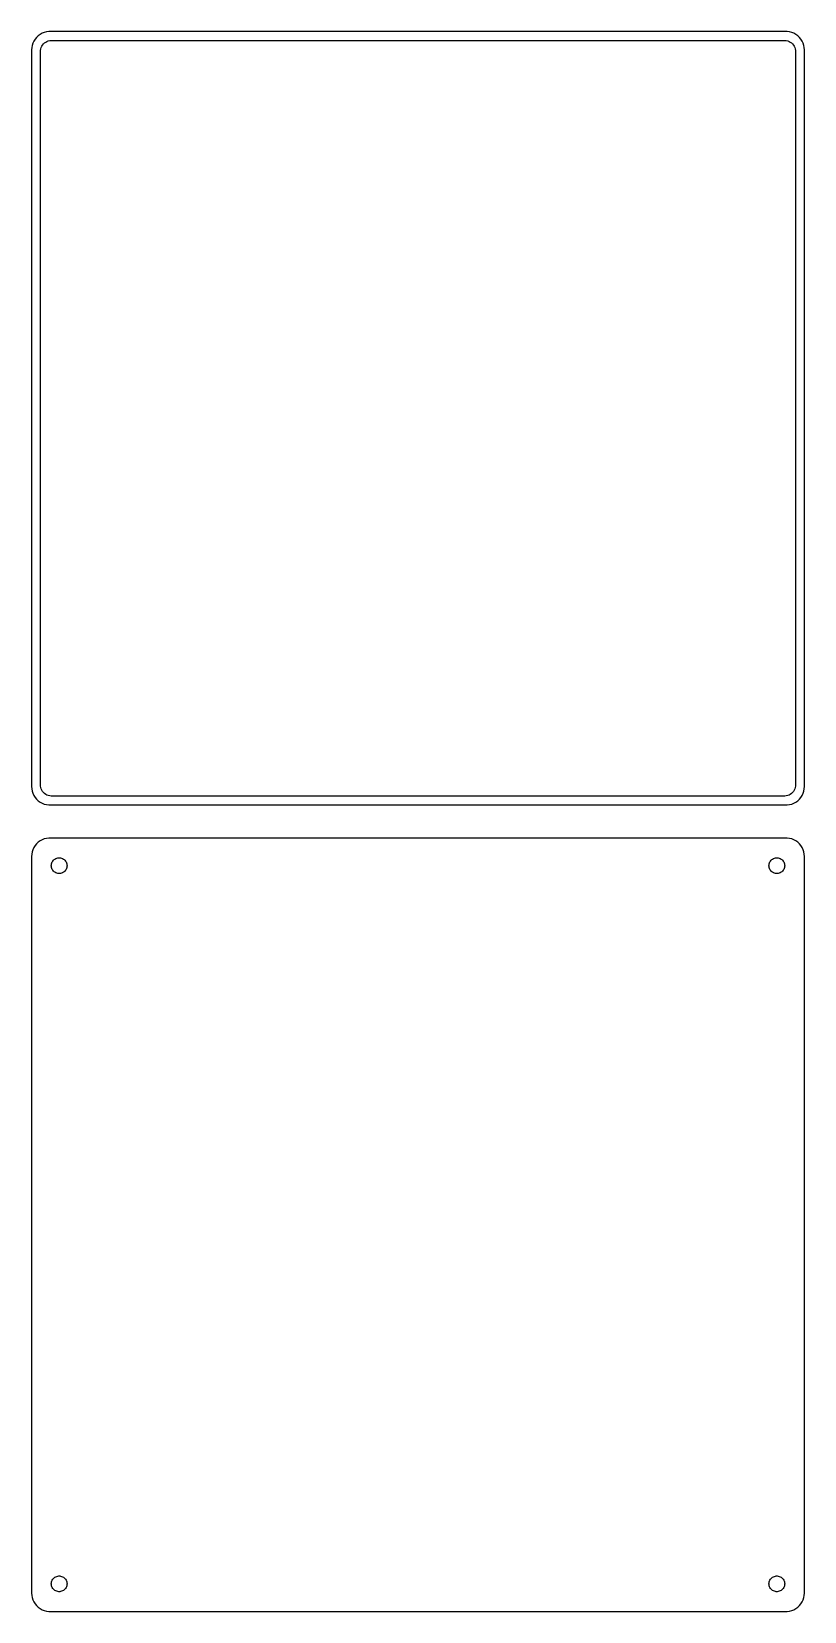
# Model space of a CAD drawing. Header units: metres. Extents: x -105 to 105, y 333 to 762.
import ezdxf

# ---------------------------------------------------------------- set-up
doc = ezdxf.new("R2010")
doc.units = ezdxf.units.M

msp = doc.modelspace()

# ---------------------------------------------------------------- linework, layer by layer
for p, q in [((-104.382, 759.409), (-104.649, 758.841)), ((-104.045, 759.939), (-104.382, 759.409)), ((-103.645, 760.423), (-104.045, 759.939)), ((-103.187, 760.853), (-103.645, 760.423)), ((-102.679, 761.222), (-103.187, 760.853)), ((-102.129, 761.524), (-102.679, 761.222)), ((-101.545, 761.755), (-102.129, 761.524)), ((-100.937, 761.911), (-101.545, 761.755)), ((-101.168, 759.128), (-100.825, 759.317)), ((-100.314, 761.99), (-100.937, 761.911)), ((-100.825, 759.317), (-100.462, 759.461)), ((-100.462, 759.461), (-100.083, 759.558)), ((100.314, 761.99), (-100.314, 761.99)), ((-100.083, 759.558), (-99.6955, 759.607)), ((-99.6955, 759.607), (99.6955, 759.607)), ((99.6955, 759.607), (100.083, 759.558)), ((100.083, 759.558), (100.462, 759.461)), ((100.937, 761.911), (100.314, 761.99)), ((100.462, 759.461), (100.825, 759.317)), ((100.825, 759.317), (101.168, 759.128)), ((101.545, 761.755), (100.937, 761.911)), ((102.129, 761.524), (101.545, 761.755)), ((102.679, 761.222), (102.129, 761.524)), ((103.187, 760.853), (102.679, 761.222)), ((103.645, 760.423), (103.187, 760.853)), ((104.045, 759.939), (103.645, 760.423)), ((104.382, 759.409), (104.045, 759.939)), ((104.649, 758.841), (104.382, 759.409)), ((-104.961, 757.627), (-105, 757)), ((-105, 757), (-105, 557)), ((-104.843, 758.243), (-104.961, 757.627)), ((-104.649, 758.841), (-104.843, 758.243)), ((-102.613, 756.5), (-102.588, 756.89)), ((-102.613, 557.5), (-102.613, 756.5)), ((-102.588, 756.89), (-102.515, 757.274)), ((-102.515, 757.274), (-102.394, 757.646)), ((-102.394, 757.646), (-102.228, 758)), ((-102.228, 758), (-102.018, 758.33)), ((-102.018, 758.33), (-101.769, 758.631)), ((-101.769, 758.631), (-101.484, 758.899)), ((-101.484, 758.899), (-101.168, 759.128)), ((101.168, 759.128), (101.484, 758.899)), ((101.484, 758.899), (101.769, 758.631)), ((101.769, 758.631), (102.018, 758.33)), ((102.018, 758.33), (102.228, 758)), ((102.228, 758), (102.394, 757.646)), ((102.394, 757.646), (102.515, 757.274)), ((102.515, 757.274), (102.588, 756.89)), ((102.588, 756.89), (102.613, 756.5)), ((102.613, 756.5), (102.613, 557.5)), ((104.843, 758.243), (104.649, 758.841)), ((104.961, 757.627), (104.843, 758.243)), ((105, 757), (104.961, 757.627)), ((105, 557), (105, 757)), ((-105, 557), (-104.961, 556.373)), ((-104.961, 556.373), (-104.843, 555.757)), ((-104.843, 555.757), (-104.649, 555.159)), ((-104.649, 555.159), (-104.382, 554.591)), ((-104.382, 554.591), (-104.045, 554.061)), ((-104.045, 554.061), (-103.645, 553.577)), ((-103.645, 553.577), (-103.187, 553.147)), ((-102.588, 557.11), (-102.613, 557.5)), ((-102.515, 556.726), (-102.588, 557.11)), ((-102.394, 556.354), (-102.515, 556.726)), ((-102.228, 556), (-102.394, 556.354)), ((-102.018, 555.67), (-102.228, 556)), ((-101.769, 555.369), (-102.018, 555.67)), ((-101.484, 555.101), (-101.769, 555.369)), ((-101.168, 554.872), (-101.484, 555.101)), ((-100.825, 554.683), (-101.168, 554.872)), ((-100.462, 554.539), (-100.825, 554.683)), ((-100.083, 554.442), (-100.462, 554.539)), ((-99.6955, 554.393), (-100.083, 554.442)), ((99.6955, 554.393), (-99.6955, 554.393)), ((100.083, 554.442), (99.6955, 554.393)), ((100.462, 554.539), (100.083, 554.442)), ((100.825, 554.683), (100.462, 554.539)), ((101.168, 554.872), (100.825, 554.683)), ((101.484, 555.101), (101.168, 554.872)), ((101.769, 555.369), (101.484, 555.101)), ((102.018, 555.67), (101.769, 555.369)), ((102.228, 556), (102.018, 555.67)), ((102.394, 556.354), (102.228, 556)), ((102.515, 556.726), (102.394, 556.354)), ((102.588, 557.11), (102.515, 556.726)), ((102.613, 557.5), (102.588, 557.11)), ((103.187, 553.147), (103.645, 553.577)), ((103.645, 553.577), (104.045, 554.061)), ((104.045, 554.061), (104.382, 554.591)), ((104.382, 554.591), (104.649, 555.159)), ((104.649, 555.159), (104.843, 555.757)), ((104.843, 555.757), (104.961, 556.373)), ((104.961, 556.373), (105, 557)), ((-103.187, 553.147), (-102.679, 552.778)), ((-102.679, 552.778), (-102.129, 552.476)), ((-102.129, 552.476), (-101.545, 552.245)), ((-101.545, 552.245), (-100.937, 552.089)), ((-100.937, 552.089), (-100.314, 552.01)), ((-100.314, 552.01), (100.314, 552.01)), ((100.314, 552.01), (100.937, 552.089)), ((100.937, 552.089), (101.545, 552.245)), ((101.545, 552.245), (102.129, 552.476)), ((102.129, 552.476), (102.679, 552.778)), ((102.679, 552.778), (103.187, 553.147)), ((-104.045, 540.939), (-104.382, 540.409)), ((-103.645, 541.423), (-104.045, 540.939)), ((-103.187, 541.853), (-103.645, 541.423)), ((-102.679, 542.222), (-103.187, 541.853)), ((-102.129, 542.524), (-102.679, 542.222)), ((-101.545, 542.755), (-102.129, 542.524)), ((-100.937, 542.911), (-101.545, 542.755)), ((-100.314, 542.99), (-100.937, 542.911)), ((100.314, 542.99), (-100.314, 542.99)), ((100.937, 542.911), (100.314, 542.99)), ((101.545, 542.755), (100.937, 542.911)), ((102.129, 542.524), (101.545, 542.755)), ((102.679, 542.222), (102.129, 542.524)), ((103.187, 541.853), (102.679, 542.222)), ((103.645, 541.423), (103.187, 541.853)), ((104.045, 540.939), (103.645, 541.423)), ((104.382, 540.409), (104.045, 540.939)), ((-104.961, 538.627), (-105, 538)), ((-105, 538), (-105, 338)), ((-104.843, 539.243), (-104.961, 538.627)), ((-104.649, 539.841), (-104.843, 539.243)), ((-104.382, 540.409), (-104.649, 539.841)), ((-99.5682, 536.031), (-99.4853, 536.286)), ((-99.4853, 536.286), (-99.3712, 536.529)), ((-99.3712, 536.529), (-99.2275, 536.755)), ((-99.2275, 536.755), (-99.0566, 536.962)), ((-99.0566, 536.962), (-98.8611, 537.145)), ((-98.8611, 537.145), (-98.6441, 537.303)), ((-98.6441, 537.303), (-98.4092, 537.432)), ((-98.4092, 537.432), (-98.1598, 537.531)), ((-98.1598, 537.531), (-97.9001, 537.597)), ((-97.9001, 537.597), (-97.6341, 537.631)), ((-97.6341, 537.631), (-97.3659, 537.631)), ((-97.3659, 537.631), (-97.0999, 537.597)), ((-97.0999, 537.597), (-96.8401, 537.531)), ((-96.8401, 537.531), (-96.5908, 537.432)), ((-96.5908, 537.432), (-96.3559, 537.303)), ((-96.3559, 537.303), (-96.1389, 537.145)), ((-96.1389, 537.145), (-95.9434, 536.962)), ((-95.9434, 536.962), (-95.7725, 536.755)), ((-95.7725, 536.755), (-95.6288, 536.529)), ((-95.6288, 536.529), (-95.5146, 536.286)), ((-95.5146, 536.286), (-95.4318, 536.031)), ((95.4318, 536.031), (95.5146, 536.286)), ((95.5146, 536.286), (95.6288, 536.529)), ((95.6288, 536.529), (95.7725, 536.755)), ((95.7725, 536.755), (95.9434, 536.962)), ((95.9434, 536.962), (96.1389, 537.145)), ((96.1389, 537.145), (96.3559, 537.303)), ((96.3559, 537.303), (96.5908, 537.432)), ((96.5908, 537.432), (96.8401, 537.531)), ((96.8401, 537.531), (97.0999, 537.597)), ((97.0999, 537.597), (97.3659, 537.631)), ((97.3659, 537.631), (97.6341, 537.631)), ((97.6341, 537.631), (97.9001, 537.597)), ((97.9001, 537.597), (98.1598, 537.531)), ((98.1598, 537.531), (98.4092, 537.432)), ((98.4092, 537.432), (98.6441, 537.303)), ((98.6441, 537.303), (98.8611, 537.145)), ((98.8611, 537.145), (99.0566, 536.962)), ((99.0566, 536.962), (99.2275, 536.755)), ((99.2275, 536.755), (99.3712, 536.529)), ((99.3712, 536.529), (99.4853, 536.286)), ((99.4853, 536.286), (99.5682, 536.031)), ((104.649, 539.841), (104.382, 540.409)), ((104.843, 539.243), (104.649, 539.841)), ((104.961, 538.627), (104.843, 539.243)), ((105, 538), (104.961, 538.627)), ((105, 338), (105, 538)), ((-99.6353, 535.5), (-99.6185, 535.768)), ((-99.6185, 535.232), (-99.6353, 535.5)), ((-99.6185, 535.768), (-99.5682, 536.031)), ((-99.5682, 534.969), (-99.6185, 535.232)), ((-99.4853, 534.714), (-99.5682, 534.969)), ((-99.3712, 534.471), (-99.4853, 534.714)), ((-99.2275, 534.245), (-99.3712, 534.471)), ((-99.0566, 534.038), (-99.2275, 534.245)), ((-98.8611, 533.855), (-99.0566, 534.038)), ((-98.6441, 533.697), (-98.8611, 533.855)), ((-98.4092, 533.568), (-98.6441, 533.697)), ((-98.1598, 533.469), (-98.4092, 533.568)), ((-97.9001, 533.403), (-98.1598, 533.469)), ((-97.6341, 533.369), (-97.9001, 533.403)), ((-97.3659, 533.369), (-97.6341, 533.369)), ((-97.0999, 533.403), (-97.3659, 533.369)), ((-96.8401, 533.469), (-97.0999, 533.403)), ((-96.5908, 533.568), (-96.8401, 533.469)), ((-96.3559, 533.697), (-96.5908, 533.568)), ((-96.1389, 533.855), (-96.3559, 533.697)), ((-95.9434, 534.038), (-96.1389, 533.855)), ((-95.7725, 534.245), (-95.9434, 534.038)), ((-95.6288, 534.471), (-95.7725, 534.245)), ((-95.5146, 534.714), (-95.6288, 534.471)), ((-95.4318, 534.969), (-95.5146, 534.714)), ((-95.4318, 536.031), (-95.3815, 535.768)), ((-95.3815, 535.232), (-95.4318, 534.969)), ((-95.3815, 535.768), (-95.3647, 535.5)), ((-95.3647, 535.5), (-95.3815, 535.232)), ((95.3647, 535.5), (95.3815, 535.768)), ((95.3815, 535.232), (95.3647, 535.5)), ((95.3815, 535.768), (95.4318, 536.031)), ((95.4318, 534.969), (95.3815, 535.232)), ((95.5146, 534.714), (95.4318, 534.969)), ((95.6288, 534.471), (95.5146, 534.714)), ((95.7725, 534.245), (95.6288, 534.471)), ((95.9434, 534.038), (95.7725, 534.245)), ((96.1389, 533.855), (95.9434, 534.038)), ((96.3559, 533.697), (96.1389, 533.855)), ((96.5908, 533.568), (96.3559, 533.697)), ((96.8401, 533.469), (96.5908, 533.568)), ((97.0999, 533.403), (96.8401, 533.469)), ((97.3659, 533.369), (97.0999, 533.403)), ((97.6341, 533.369), (97.3659, 533.369)), ((97.9001, 533.403), (97.6341, 533.369)), ((98.1598, 533.469), (97.9001, 533.403)), ((98.4092, 533.568), (98.1598, 533.469)), ((98.6441, 533.697), (98.4092, 533.568)), ((98.8611, 533.855), (98.6441, 533.697)), ((99.0566, 534.038), (98.8611, 533.855)), ((99.2275, 534.245), (99.0566, 534.038)), ((99.3712, 534.471), (99.2275, 534.245)), ((99.4853, 534.714), (99.3712, 534.471)), ((99.5682, 534.969), (99.4853, 534.714)), ((99.5682, 536.031), (99.6185, 535.768)), ((99.6185, 535.232), (99.5682, 534.969)), ((99.6185, 535.768), (99.6353, 535.5)), ((99.6353, 535.5), (99.6185, 535.232)), ((-99.6353, 340.5), (-99.6185, 340.768)), ((-99.6185, 340.232), (-99.6353, 340.5)), ((-99.6185, 340.768), (-99.5682, 341.031)), ((-99.5682, 339.969), (-99.6185, 340.232)), ((-99.5682, 341.031), (-99.4853, 341.286)), ((-99.4853, 339.714), (-99.5682, 339.969)), ((-99.4853, 341.286), (-99.3712, 341.529)), ((-99.3712, 339.471), (-99.4853, 339.714)), ((-99.3712, 341.529), (-99.2275, 341.755)), ((-99.2275, 339.245), (-99.3712, 339.471)), ((-99.2275, 341.755), (-99.0566, 341.962)), ((-99.0566, 339.038), (-99.2275, 339.245)), ((-99.0566, 341.962), (-98.8611, 342.145)), ((-98.8611, 338.855), (-99.0566, 339.038)), ((-98.8611, 342.145), (-98.6441, 342.303)), ((-98.6441, 342.303), (-98.4092, 342.432)), ((-98.4092, 342.432), (-98.1598, 342.531)), ((-98.1598, 342.531), (-97.9001, 342.597)), ((-97.9001, 342.597), (-97.6341, 342.631)), ((-97.6341, 342.631), (-97.3659, 342.631)), ((-97.3659, 342.631), (-97.0999, 342.597)), ((-97.0999, 342.597), (-96.8401, 342.531)), ((-96.8401, 342.531), (-96.5908, 342.432)), ((-96.5908, 342.432), (-96.3559, 342.303)), ((-96.3559, 342.303), (-96.1389, 342.145)), ((-96.1389, 342.145), (-95.9434, 341.962)), ((-95.9434, 339.038), (-96.1389, 338.855)), ((-95.9434, 341.962), (-95.7725, 341.755)), ((-95.7725, 339.245), (-95.9434, 339.038)), ((-95.7725, 341.755), (-95.6288, 341.529)), ((-95.6288, 339.471), (-95.7725, 339.245)), ((-95.6288, 341.529), (-95.5146, 341.286)), ((-95.5146, 339.714), (-95.6288, 339.471)), ((-95.5146, 341.286), (-95.4318, 341.031)), ((-95.4318, 339.969), (-95.5146, 339.714)), ((-95.4318, 341.031), (-95.3815, 340.768)), ((-95.3815, 340.232), (-95.4318, 339.969)), ((-95.3815, 340.768), (-95.3647, 340.5)), ((-95.3647, 340.5), (-95.3815, 340.232)), ((95.3647, 340.5), (95.3815, 340.768)), ((95.3815, 340.232), (95.3647, 340.5)), ((95.3815, 340.768), (95.4318, 341.031)), ((95.4318, 339.969), (95.3815, 340.232)), ((95.4318, 341.031), (95.5146, 341.286)), ((95.5146, 339.714), (95.4318, 339.969)), ((95.5146, 341.286), (95.6288, 341.529)), ((95.6288, 339.471), (95.5146, 339.714)), ((95.6288, 341.529), (95.7725, 341.755)), ((95.7725, 339.245), (95.6288, 339.471)), ((95.7725, 341.755), (95.9434, 341.962)), ((95.9434, 339.038), (95.7725, 339.245)), ((95.9434, 341.962), (96.1389, 342.145)), ((96.1389, 338.855), (95.9434, 339.038)), ((96.1389, 342.145), (96.3559, 342.303)), ((96.3559, 342.303), (96.5908, 342.432)), ((96.5908, 342.432), (96.8401, 342.531)), ((96.8401, 342.531), (97.0999, 342.597)), ((97.0999, 342.597), (97.3659, 342.631)), ((97.3659, 342.631), (97.6341, 342.631)), ((97.6341, 342.631), (97.9001, 342.597)), ((97.9001, 342.597), (98.1598, 342.531)), ((98.1598, 342.531), (98.4092, 342.432)), ((98.4092, 342.432), (98.6441, 342.303)), ((98.6441, 342.303), (98.8611, 342.145)), ((98.8611, 342.145), (99.0566, 341.962)), ((99.0566, 339.038), (98.8611, 338.855)), ((99.0566, 341.962), (99.2275, 341.755)), ((99.2275, 339.245), (99.0566, 339.038)), ((99.2275, 341.755), (99.3712, 341.529)), ((99.3712, 339.471), (99.2275, 339.245)), ((99.3712, 341.529), (99.4853, 341.286)), ((99.4853, 339.714), (99.3712, 339.471)), ((99.4853, 341.286), (99.5682, 341.031)), ((99.5682, 339.969), (99.4853, 339.714)), ((99.5682, 341.031), (99.6185, 340.768)), ((99.6185, 340.232), (99.5682, 339.969)), ((99.6185, 340.768), (99.6353, 340.5)), ((99.6353, 340.5), (99.6185, 340.232)), ((-105, 338), (-104.961, 337.373)), ((-104.961, 337.373), (-104.843, 336.757)), ((-104.843, 336.757), (-104.649, 336.159)), ((-104.649, 336.159), (-104.382, 335.591)), ((-104.382, 335.591), (-104.045, 335.061)), ((-104.045, 335.061), (-103.645, 334.577)), ((-98.6441, 338.697), (-98.8611, 338.855)), ((-98.4092, 338.568), (-98.6441, 338.697)), ((-98.1598, 338.469), (-98.4092, 338.568)), ((-97.9001, 338.403), (-98.1598, 338.469)), ((-97.6341, 338.369), (-97.9001, 338.403)), ((-97.3659, 338.369), (-97.6341, 338.369)), ((-97.0999, 338.403), (-97.3659, 338.369)), ((-96.8401, 338.469), (-97.0999, 338.403)), ((-96.5908, 338.568), (-96.8401, 338.469)), ((-96.3559, 338.697), (-96.5908, 338.568)), ((-96.1389, 338.855), (-96.3559, 338.697)), ((96.3559, 338.697), (96.1389, 338.855)), ((96.5908, 338.568), (96.3559, 338.697)), ((96.8401, 338.469), (96.5908, 338.568)), ((97.0999, 338.403), (96.8401, 338.469)), ((97.3659, 338.369), (97.0999, 338.403)), ((97.6341, 338.369), (97.3659, 338.369)), ((97.9001, 338.403), (97.6341, 338.369)), ((98.1598, 338.469), (97.9001, 338.403)), ((98.4092, 338.568), (98.1598, 338.469)), ((98.6441, 338.697), (98.4092, 338.568)), ((98.8611, 338.855), (98.6441, 338.697)), ((103.645, 334.577), (104.045, 335.061)), ((104.045, 335.061), (104.382, 335.591)), ((104.382, 335.591), (104.649, 336.159)), ((104.649, 336.159), (104.843, 336.757)), ((104.843, 336.757), (104.961, 337.373)), ((104.961, 337.373), (105, 338)), ((-103.645, 334.577), (-103.187, 334.147)), ((-103.187, 334.147), (-102.679, 333.778)), ((-102.679, 333.778), (-102.129, 333.476)), ((-102.129, 333.476), (-101.545, 333.245)), ((-101.545, 333.245), (-100.937, 333.089)), ((-100.937, 333.089), (-100.314, 333.01)), ((-100.314, 333.01), (100.314, 333.01)), ((100.314, 333.01), (100.937, 333.089)), ((100.937, 333.089), (101.545, 333.245)), ((101.545, 333.245), (102.129, 333.476)), ((102.129, 333.476), (102.679, 333.778)), ((102.679, 333.778), (103.187, 334.147)), ((103.187, 334.147), (103.645, 334.577))]:
    msp.add_line(p, q)

doc.saveas('drawing.dxf')
